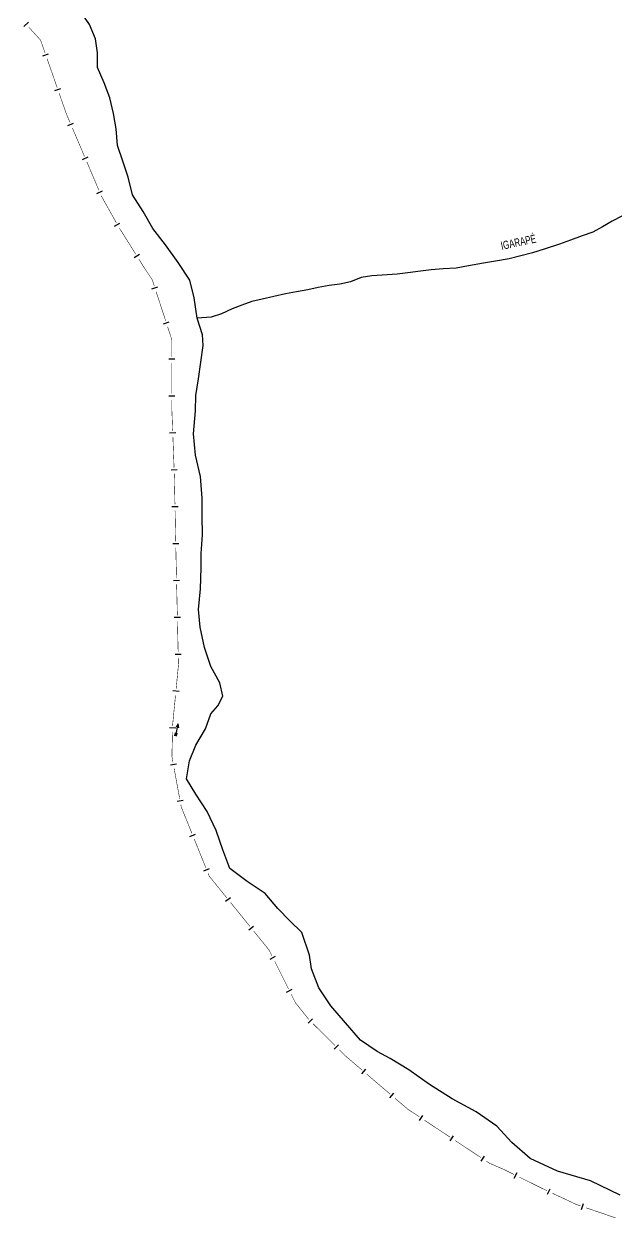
# Model space of a CAD drawing. Extents: x 209193 to 212081, y 4877574 to 4880493.
# Drawn here: x 209907 to 210196, y 4877638 to 4878220 of the extents above; entities that cross this region are included whole.
import ezdxf

# ---------------------------------------------------------------- set-up
doc = ezdxf.new("R2010")
doc.units = 0
doc.header["$LTSCALE"] = 1.5
doc.header["$MEASUREMENT"] = 0
for name, color, linetype in [('HD-CURSO-PERENE', 170, 'CONTINUOUS'), ('HD-TXT-PERENE', 170, 'CONTINUOUS'), ('LM-LIM-SETORES-BAIRROS', 250, 'CONTINUOUS')]:
    doc.layers.add(name, color=color, linetype=linetype)
doc.styles.add('ARIAL', font='ARIAL.SHX')

# ---------------------------------------------------------------- blocks, each defined once
blk = doc.blocks.new('COD035', base_point=(210438.094521, 4880067.60704))
at = {"layer": 'HD-CURSO-PERENE'}
for p, q in [((210438.094521, 4880068.01277), (210439.594521, 4880068.01277)), ((210438.094521, 4880067.61277), (210444.094521, 4880067.61277)), ((210438.094521, 4880067.21277), (210439.594521, 4880067.21277))]:
    blk.add_line(p, q, dxfattribs=at)
blk.add_lwpolyline([(210442.294521, 4880067.01277), (210444.094521, 4880067.61277), (210442.294521, 4880068.21277)], dxfattribs=at)

msp = doc.modelspace()

# ---------------------------------------------------------------- linework, layer by layer
at = {"layer": 'HD-CURSO-PERENE', "linetype": 'Continuous'}
for points in [[(209997.844358, 4877907.457272, 2.197405), (209994.895949, 4877916.146218, 2.197405), (209992.770173, 4877926.079039, 2.197405), (209991.97681, 4877934.670198, 2.197405), (209993.001742, 4877944.796062, 2.197405), (209993.250659, 4877955.042398, 2.197405), (209993.341108, 4877961.964476, 2.197405), (209994.020987, 4877971.063864, 2.197405), (209993.799415, 4877980.357966, 2.197405), (209993.806329, 4877988.978717, 2.197405), (209993.003345, 4877999.493864, 2.197405), (209990.549907, 4878009.924551, 2.197405), (209989.596847, 4878020.438834, 2.197405), (209990.566505, 4878031.613858, 2.197405), (209990.70398, 4878039.135908, 2.197405), (209991.964646, 4878047.139185, 2.197405), (209993.224312, 4878055.342357, 2.197405), (209994.259365, 4878063.444286, 2.197405), (209994.033148, 4878068.665386, 2.197405), (209991.391106, 4878076.796131, 2.197405), (209989.966182, 4878086.633035, 2.197405), (209987.721341, 4878095.365767, 2.197405), (209982.050281, 4878103.978834, 2.197405), (209975.879344, 4878112.514062, 2.197405), (209969.685769, 4878120.574396, 2.197405), (209965.117511, 4878128.744032, 2.197405), (209959.873413, 4878137.00973, 2.197405), (209957.75476, 4878145.5183, 2.197405), (209955.114592, 4878153.274243, 2.197405), (209952.524325, 4878161.05546, 2.197405), (209951.933562, 4878169.148034, 2.197405), (209950.545271, 4878176.661304, 2.197405), (209948.856205, 4878184.297781, 2.197405), (209945.993423, 4878191.552691, 2.197405), (209942.779591, 4878198.980494, 2.197405), (209942.743478, 4878206.201694, 2.197405), (209941.759262, 4878212.942675, 2.197405), (209938.922368, 4878220.022821, 2.197405), (209934.639494, 4878226.145119, 2.197405)], [(210198.344097, 4878126.552966, 2.212399), (210193.664205, 4878124.052834, 2.212399), (210188.954307, 4878121.312694, 2.212399), (210184.194417, 4878118.792561, 2.212399), (210179.044562, 4878116.952449, 2.212399), (210173.314724, 4878114.892324, 2.212399), (210167.984869, 4878112.802202, 2.212399), (210160.515088, 4878110.41205, 2.212399), (210154.855256, 4878108.671937, 2.212399), (210149.21543, 4878107.161833, 2.212399), (210143.435612, 4878105.72173, 2.212399), (210136.755837, 4878104.57163, 2.212399), (210130.896038, 4878103.681547, 2.212399), (210123.666276, 4878102.241431, 2.212399), (210117.646478, 4878101.17134, 2.212399), (210111.216717, 4878100.811271, 2.212399), (210105.506924, 4878100.341204, 2.212399), (210100.197112, 4878099.701135, 2.212399), (210094.107324, 4878098.901053, 2.212399), (210088.897507, 4878098.240983, 2.212399), (210081.577776, 4878097.750902, 2.212399), (210076.547964, 4878097.480848, 2.212399), (210071.33814, 4878096.600771, 2.212399), (210066.138281, 4878094.550651, 2.212399), (210060.978448, 4878093.430565, 2.212399), (210055.71863, 4878092.670492, 2.212399), (210050.408806, 4878091.660409, 2.212399), (210045.318972, 4878090.600326, 2.212399), (210039.829156, 4878089.610242, 2.212399), (210034.369339, 4878088.66016, 2.212399), (210028.69952, 4878087.320062, 2.212399), (210023.049701, 4878086.039966, 2.212399), (210017.939865, 4878084.879879, 2.212399), (210013.209998, 4878083.169776, 2.212399), (210008.420128, 4878081.279665, 2.212399), (210003.240256, 4878078.819531, 2.212399), (209998.230405, 4878077.289431, 2.212399), (209991.391106, 4878076.796131, 2.197405)], [(210197.605588, 4877649.141174, 2.196708), (210183.125752, 4877656.043275, 2.196708), (210166.953975, 4877660.73211, 2.196708), (210153.679797, 4877666.975961, 2.196708), (210144.82394, 4877674.818105, 2.196708), (210137.412697, 4877682.802282, 2.196708), (210127.397555, 4877689.658605, 2.196708), (210115.666758, 4877696.120437, 2.196708), (210104.60304, 4877703.063776, 2.196708), (210094.60991, 4877710.144632, 2.196708), (210085.508349, 4877715.790969, 2.196708), (210079.129019, 4877719.22749, 2.196708), (210071.002853, 4877724.661334, 2.196708), (210063.685829, 4877733.070265, 2.196708), (210056.493481, 4877741.480701, 2.196708), (210050.693929, 4877750.182056, 2.196708), (210047.131071, 4877759.483541, 2.196708), (210046.146354, 4877766.149852, 2.196708), (210042.460368, 4877777.243994, 2.196708), (210036.601353, 4877782.854718, 2.196708), (210030.662659, 4877788.83826, 2.196708), (210024.581101, 4877796.215522, 2.196708), (210015.800774, 4877802.090005, 2.196708), (210007.239991, 4877808.340918, 2.196708), (210003.804407, 4877817.44459, 2.196708), (210000.688432, 4877826.900981, 2.196708), (209996.277454, 4877836.217146, 2.196708), (209990.781671, 4877844.573307, 2.196708), (209986.119143, 4877852.14213, 2.196708), (209987.638449, 4877860.846194, 2.196708), (209990.756799, 4877868.521078, 2.197405), (209995.369647, 4877876.443693, 2.197405), (209998.109052, 4877883.855778, 2.197405), (210001.466503, 4877887.723183, 2.197405), (210003.819204, 4877892.434384, 2.197405), (210002.460674, 4877898.998298, 2.197405), (209998.018603, 4877906.943773, 2.197405), (209997.844358, 4877907.457272, 2.197405)]]:
    msp.add_polyline3d(points, dxfattribs=at)
at = {"layer": 'LM-LIM-SETORES-BAIRROS'}
for points in [[(209906.910499, 4878219.070669), (209909.12882, 4878221.090334)], [(209916.132754, 4878204.734002), (209918.965062, 4878205.722955)], [(209922.066469, 4878187.74015), (209924.898778, 4878188.729102)], [(209928.381505, 4878170.78681), (209931.14176, 4878171.961968)], [(209935.432452, 4878154.225284), (209938.192706, 4878155.400442)], [(209942.483399, 4878137.663758), (209945.243653, 4878138.838916)], [(209951.137237, 4878121.708818), (209953.754343, 4878123.175365)], [(209960.678353, 4878106.361083), (209963.221012, 4878107.953215)], [(209969.329416, 4878091.114853), (209972.181233, 4878092.046058)], [(209974.916648, 4878074.003955), (209977.768464, 4878074.93516)], [(209977.551286, 4878056.9006), (209980.551286, 4878056.9006)], [(209977.551286, 4878038.9006), (209980.551286, 4878038.9006)], [(209977.958323, 4878020.850754), (209980.956106, 4878020.966053)], [(209978.650119, 4878002.864053), (209981.647903, 4878002.979352)], [(209979.061541, 4877984.896337), (209982.060923, 4877984.957238)], [(209979.426948, 4877966.900046), (209982.42633, 4877966.960947)], [(209979.817636, 4877948.90117), (209982.816884, 4877948.968318)], [(209980.22052, 4877930.90568), (209983.219769, 4877930.972827)], [(209980.623405, 4877912.910189), (209983.622653, 4877912.977336)], [(209979.528817, 4877895.149304), (209982.514764, 4877894.859267)], [(209977.893866, 4877877.118392), (209980.892974, 4877877.045243)], [(209978.301294, 4877858.879981), (209981.251441, 4877859.424623)], [(209981.569149, 4877841.179101), (209984.519295, 4877841.723744)], [(209987.807373, 4877824.028756), (209990.588473, 4877825.153695)], [(209994.557007, 4877807.342161), (209997.338106, 4877808.4671)], [(210005.216126, 4877792.445221), (210007.548212, 4877794.332382)], [(210016.539094, 4877778.452708), (210018.871179, 4877780.33987)], [(210026.937829, 4877764.250999), (210029.621111, 4877765.59264)], [(210034.987674, 4877748.151309), (210037.670955, 4877749.49295)], [(210045.415717, 4877733.01325), (210047.529366, 4877735.142214)], [(210058.189505, 4877720.331359), (210060.303153, 4877722.460324)], [(210071.624403, 4877708.202196), (210073.573916, 4877710.482415)], [(210085.305719, 4877696.50512), (210087.255232, 4877698.785339)], [(210099.71449, 4877685.467424), (210101.370334, 4877687.969059)], [(210114.724302, 4877675.532358), (210116.380146, 4877678.033993)], [(210129.734114, 4877665.597291), (210131.389959, 4877668.098927)], [(210145.948, 4877657.443587), (210147.276969, 4877660.133167)], [(210162.135321, 4877649.506428), (210163.412092, 4877652.221176)], [(210178.711171, 4877642.11679), (210179.682683, 4877644.955128)]]:
    msp.add_lwpolyline(points, dxfattribs=at)
at = {"layer": 'LM-LIM-SETORES-BAIRROS', "const_width": 0.25}
for points in [[(209909.366103, 4878218.601621), (209914.751879, 4878212.686097)], [(209914.751879, 4878212.686097), (209915.065048, 4878212.342124)], [(209915.065048, 4878212.342124), (209917.219257, 4878206.172581)], [(209918.20821, 4878203.340273), (209923.152973, 4878189.178729)], [(209924.141926, 4878186.34642), (209927.438434, 4878176.905391)], [(209927.438434, 4878176.905391), (209927.582458, 4878176.492915)], [(209927.582458, 4878176.492915), (209929.369913, 4878172.294474)], [(209930.545071, 4878169.534219), (209936.42086, 4878155.732948)], [(209937.596018, 4878152.972693), (209943.471807, 4878139.171421)], [(209944.646965, 4878136.411167), (209944.738734, 4878136.195616)], [(209944.738734, 4878136.195616), (209951.956941, 4878123.31446)], [(209953.45831, 4878120.717997), (209961.418971, 4878108.004702)], [(209963.011104, 4878105.462043), (209965.664658, 4878101.224278)], [(209965.664658, 4878101.224278), (209965.755662, 4878101.078943)], [(209965.755662, 4878101.078943), (209968.988919, 4878096.229434)], [(209968.988919, 4878096.229434), (209969.475691, 4878095.499333)], [(209969.475691, 4878095.499333), (209970.444923, 4878092.531061)], [(209971.376128, 4878089.679245), (209976.032154, 4878075.420163)], [(209976.96336, 4878072.568346), (209978.82577, 4878066.864713)], [(209978.82577, 4878066.864713), (209979.051286, 4878066.174071)], [(209979.051286, 4878066.174071), (209979.051286, 4878057.9006)], [(209979.051286, 4878054.9006), (209979.051286, 4878039.9006)], [(209979.051286, 4878036.9006), (209979.051286, 4878031.9006)], [(209979.051286, 4878031.9006), (209979.051286, 4878031.462535)], [(209979.051286, 4878031.462535), (209979.418781, 4878021.907665)], [(209979.534081, 4878018.909881), (209980.110578, 4878003.920963)], [(209980.225877, 4878000.92318), (209980.248236, 4878000.341849)], [(209980.248236, 4878000.341849), (209980.540932, 4877985.926581)], [(209980.601833, 4877982.927199), (209980.906338, 4877967.93029)], [(209980.96724, 4877964.930909), (209981.028141, 4877961.931527)], [(209981.028141, 4877961.931527), (209981.046202, 4877961.042007)], [(209981.046202, 4877961.042007), (209981.294878, 4877949.934493)], [(209981.362025, 4877946.935245), (209981.697762, 4877931.939003)], [(209981.764909, 4877928.939754), (209982.100646, 4877913.943512)], [(209982.167794, 4877910.944264), (209982.234941, 4877907.945015)], [(209982.243152, 4877907.578263), (209981.11847, 4877895.999601)], [(209982.234941, 4877907.945015), (209982.243152, 4877907.578263)], [(209980.828432, 4877893.013655), (209979.474926, 4877879.079236)], [(209979.344654, 4877875.082412), (209979.052059, 4877863.08598)], [(209979.431144, 4877878.6285), (209979.417803, 4877878.08152)], [(209979.474926, 4877879.079236), (209979.431144, 4877878.6285)], [(209979.052059, 4877863.08598), (209979.051836, 4877863.076846)], [(209979.051836, 4877863.076846), (209979.59482, 4877860.135684)], [(209980.139462, 4877857.185537), (209982.862675, 4877842.434805)], [(209983.407317, 4877839.484658), (209983.588865, 4877838.501276)], [(209983.588865, 4877838.501276), (209983.60354, 4877838.421784)], [(209983.60354, 4877838.421784), (209988.822943, 4877825.518258)], [(209989.947882, 4877822.737159), (209995.572577, 4877808.831664)], [(209996.697516, 4877806.050565), (209997.072496, 4877805.123531)], [(209997.072496, 4877805.123531), (209997.258651, 4877804.663314)], [(209997.258651, 4877804.663314), (210005.753115, 4877794.166163)], [(210007.640277, 4877791.834078), (210017.076083, 4877780.173651)], [(210018.963244, 4877777.841565), (210025.882835, 4877769.290586)], [(210025.882835, 4877769.290586), (210026.438295, 4877768.604169)], [(210026.438295, 4877768.604169), (210027.832256, 4877765.816247)], [(210029.173897, 4877763.132965), (210035.882101, 4877749.716557)], [(210037.223742, 4877747.033275), (210039.012596, 4877743.455567)], [(210039.012596, 4877743.455567), (210039.259097, 4877742.962565)], [(210039.259097, 4877742.962565), (210045.786415, 4877734.803417)], [(210047.891851, 4877732.668633), (210058.536674, 4877722.100391)], [(210060.665639, 4877719.986743), (210063.504259, 4877717.168545)], [(210063.504259, 4877717.168545), (210063.869883, 4877716.805551)], [(210063.869883, 4877716.805551), (210071.839087, 4877709.992143)], [(210074.119306, 4877708.04263), (210085.520402, 4877698.295067)], [(210087.800622, 4877696.345554), (210093.881206, 4877691.146853)], [(210093.881206, 4877691.146853), (210093.982356, 4877691.060374)], [(210093.982356, 4877691.060374), (210099.708534, 4877687.27019)], [(210102.210169, 4877685.614345), (210114.718346, 4877677.335123)], [(210117.219981, 4877675.679279), (210129.728158, 4877667.400057)], [(210132.229793, 4877665.744213), (210133.063672, 4877665.192265)], [(210133.063672, 4877665.192265), (210133.809765, 4877664.698422)], [(210133.809765, 4877664.698422), (210140.327346, 4877661.868926)], [(210140.327346, 4877661.868926), (210140.744913, 4877661.687647)], [(210140.744913, 4877661.687647), (210145.715957, 4877659.231366)], [(210148.405538, 4877657.902397), (210160.060385, 4877652.143532)], [(210160.060385, 4877652.143532), (210160.212828, 4877652.068207)], [(210160.212828, 4877652.068207), (210161.86879, 4877651.289393)], [(210164.583538, 4877650.012622), (210175.44253, 4877644.905538)], [(210175.44253, 4877644.905538), (210176.102679, 4877644.595064)], [(210176.102679, 4877644.595064), (210178.250815, 4877643.859796)], [(210181.089153, 4877642.888284), (210195.280845, 4877638.030725)]]:
    msp.add_lwpolyline(points, dxfattribs=at)

# ---------------------------------------------------------------- block references
at = {"layer": 'HD-TXT-PERENE', "rotation": 78}
msp.add_blockref('COD035', (209980.923456, 4877873.045412), dxfattribs=at)

# ---------------------------------------------------------------- texts
at = {"layer": 'HD-TXT-PERENE', "style": 'ARIAL', "width": 0.7}
msp.add_text('IGARAPÉ', height=4, rotation=12, dxfattribs=at).set_placement((210139.834033, 4878110.082532))

doc.saveas('drawing.dxf')
